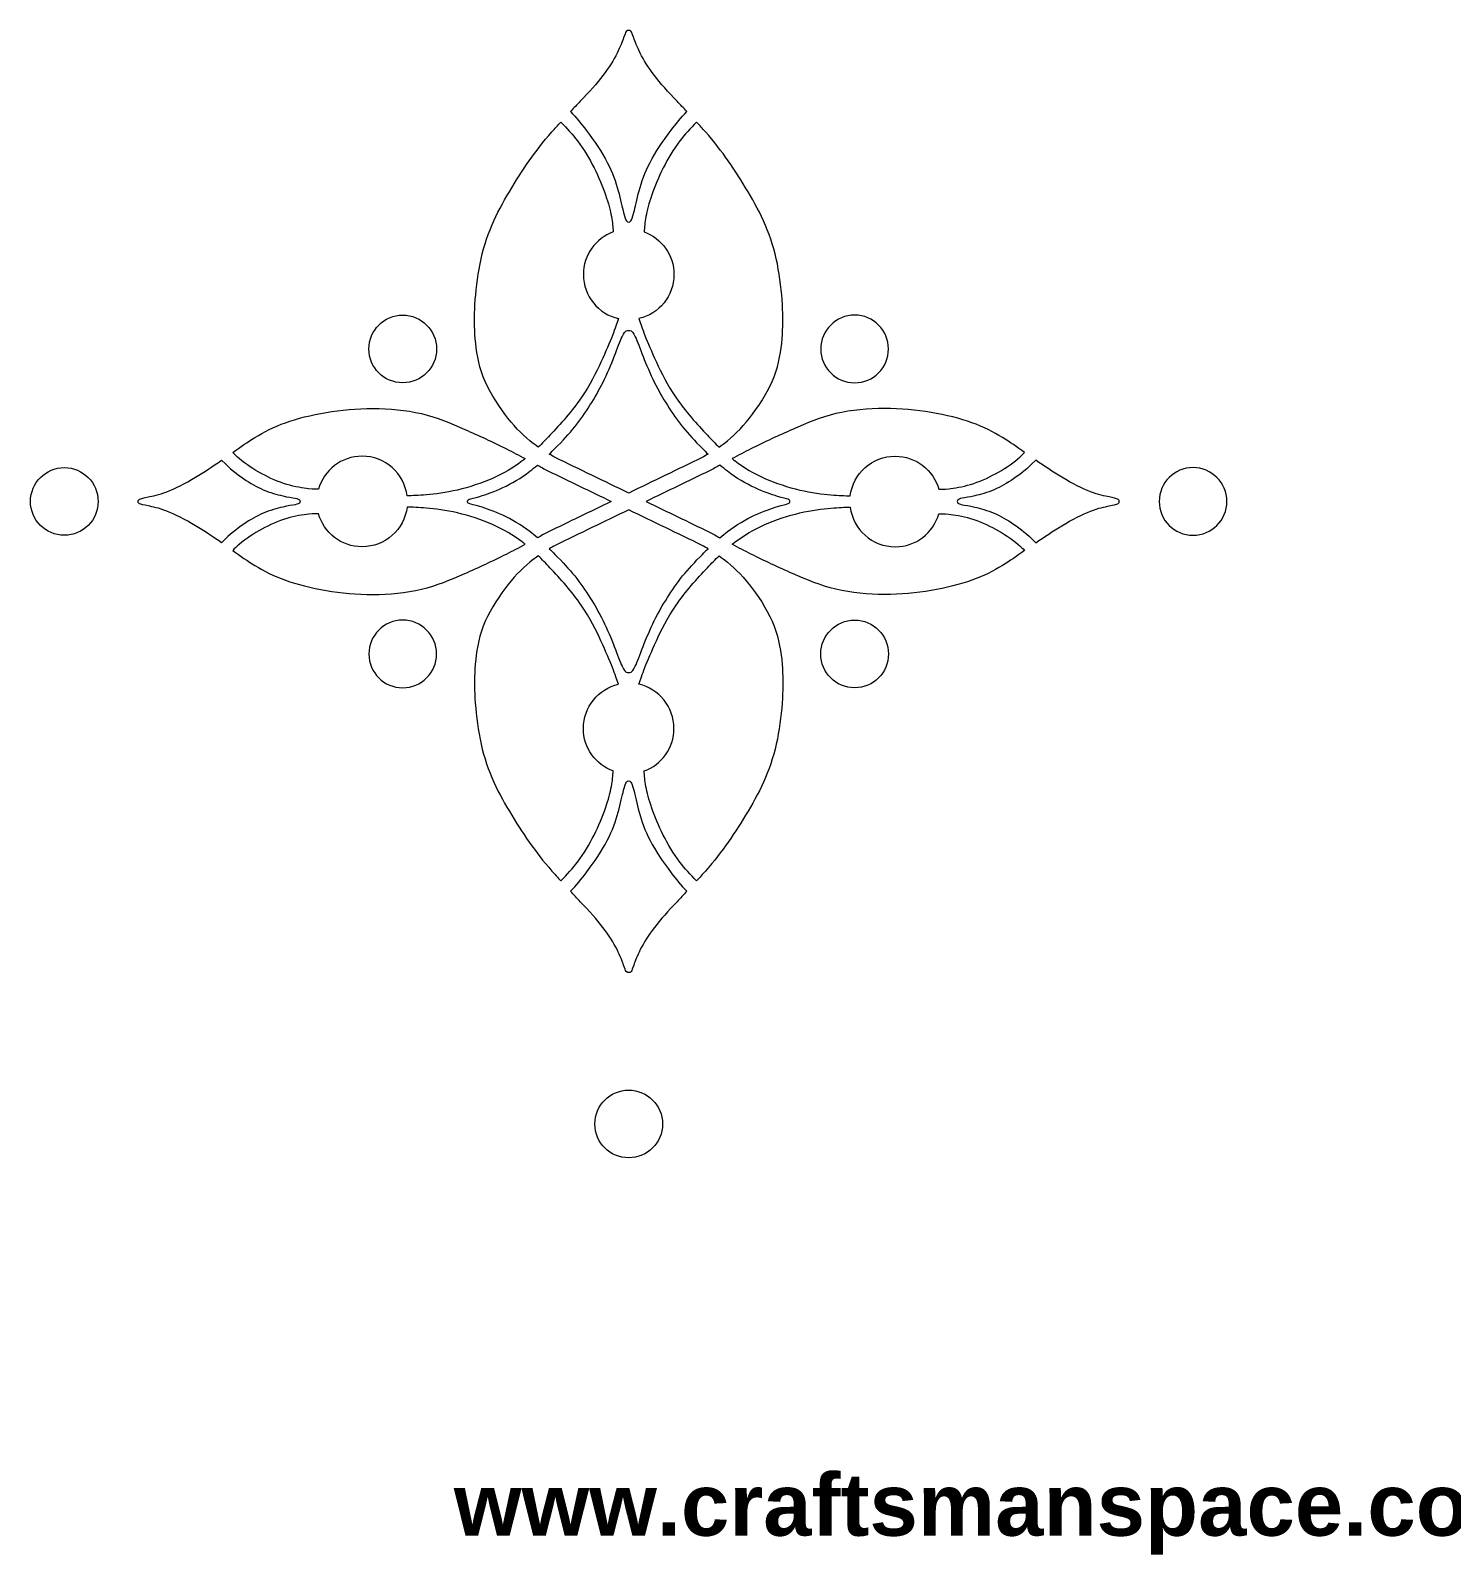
# Model space of a CAD drawing. Header units: millimetres. Extents: x -100 to 96, y -22 to 167.
# Drawn here: x -92.7 to -1.4, y -21.7 to 76.2 of the extents above; entities that cross this region are included whole.
import ezdxf

# ---------------------------------------------------------------- set-up
doc = ezdxf.new("R2010")
doc.units = ezdxf.units.MM
doc.header["$MEASUREMENT"] = 0
doc.layers.add('Layer 1', color=7, linetype='Continuous')

msp = doc.modelspace()

# ---------------------------------------------------------------- linework, layer by layer
at = {"layer": 'Layer 1', "lineweight": 20}
for points, knots in [([(-54.2702, 63.9286), (-54.223, 63.9314), (-54.1758, 63.9342), (-54.1244, 64.0024), (-54.1244, 64.0024), (-54.073, 64.0707), (-54.0172, 64.2046), (-53.9378, 64.5321), (-53.9378, 64.5321), (-53.8584, 64.8596), (-53.7551, 65.3809), (-53.6005, 65.9411), (-53.6005, 65.9411), (-53.4459, 66.5014), (-53.2394, 67.1009), (-52.8981, 67.7573), (-52.8981, 67.7573), (-52.5566, 68.4138), (-52.0798, 69.1274), (-51.5433, 69.8313), (-51.5433, 69.8313), (-51.2338, 70.2372), (-50.9044, 70.6398), (-50.5302, 71.0238), (-50.5302, 71.0238), (-50.7451, 71.2526), (-50.9571, 71.4768), (-51.1577, 71.69), (-51.1577, 71.69), (-51.7375, 72.306), (-52.2226, 72.8301), (-52.6156, 73.3416), (-52.6156, 73.3416), (-53.0086, 73.853), (-53.3097, 74.3522), (-53.5244, 74.7716), (-53.5244, 74.7716), (-53.7389, 75.1911), (-53.8673, 75.5312), (-53.948, 75.7626), (-53.948, 75.7626), (-54.0288, 75.9939), (-54.0625, 76.1166), (-54.1082, 76.1779), (-54.1082, 76.1779), (-54.1539, 76.2392), (-54.2121, 76.2392), (-54.2703, 76.2392), (-54.2703, 76.2392), (-54.3286, 76.2392), (-54.3868, 76.2392), (-54.4324, 76.1779), (-54.4324, 76.1779), (-54.4782, 76.1166), (-54.5118, 75.9939), (-54.5926, 75.7626), (-54.5926, 75.7626), (-54.6734, 75.5312), (-54.8017, 75.1911), (-55.0162, 74.7716), (-55.0162, 74.7716), (-55.2309, 74.3522), (-55.5321, 73.853), (-55.925, 73.3416), (-55.925, 73.3416), (-56.318, 72.8301), (-56.8031, 72.306), (-57.383, 71.69), (-57.383, 71.69), (-57.5836, 71.4768), (-57.7955, 71.2526), (-58.0104, 71.0238), (-58.0104, 71.0238), (-57.6362, 70.6398), (-57.3068, 70.2372), (-56.9974, 69.8313), (-56.9974, 69.8313), (-56.4608, 69.1274), (-55.9841, 68.4138), (-55.6426, 67.7573), (-55.6426, 67.7573), (-55.3012, 67.1009), (-55.0948, 66.5014), (-54.9401, 65.9411), (-54.9401, 65.9411), (-54.7855, 65.3809), (-54.6822, 64.8596), (-54.6028, 64.5321), (-54.6028, 64.5321), (-54.5234, 64.2046), (-54.4676, 64.0707), (-54.4162, 64.0024), (-54.4162, 64.0024), (-54.3649, 63.9342), (-54.3176, 63.9314), (-54.2703, 63.9286)], [0, 0, 0, 0, 0.04, 0.04, 0.04, 0.04, 0.08, 0.08, 0.08, 0.08, 0.12, 0.12, 0.12, 0.12, 0.16, 0.16, 0.16, 0.16, 0.2, 0.2, 0.2, 0.2, 0.24, 0.24, 0.24, 0.24, 0.28, 0.28, 0.28, 0.28, 0.32, 0.32, 0.32, 0.32, 0.36, 0.36, 0.36, 0.36, 0.4, 0.4, 0.4, 0.4, 0.44, 0.44, 0.44, 0.44, 0.48, 0.48, 0.48, 0.48, 0.52, 0.52, 0.52, 0.52, 0.56, 0.56, 0.56, 0.56, 0.6, 0.6, 0.6, 0.6, 0.64, 0.64, 0.64, 0.64, 0.68, 0.68, 0.68, 0.68, 0.72, 0.72, 0.72, 0.72, 0.76, 0.76, 0.76, 0.76, 0.8, 0.8, 0.8, 0.8, 0.84, 0.84, 0.84, 0.84, 0.88, 0.88, 0.88, 0.88, 0.92, 0.92, 0.92, 0.92, 1, 1, 1, 1]), ([(-54.9327, 57.7193), (-56.221, 58.019), (-57.1809, 59.1743), (-57.1809, 60.554), (-57.1809, 60.554), (-57.1809, 61.8131), (-56.3816, 62.8853), (-55.2627, 63.2909), (-55.2627, 63.2909), (-55.2857, 63.5926), (-55.3087, 63.8945), (-55.3787, 64.2795), (-55.3787, 64.2795), (-55.4488, 64.6644), (-55.5659, 65.1328), (-55.7527, 65.6708), (-55.7527, 65.6708), (-55.9394, 66.2087), (-56.1959, 66.8166), (-56.4942, 67.4103), (-56.4942, 67.4103), (-56.7924, 68.004), (-57.1325, 68.5839), (-57.559, 69.147), (-57.559, 69.147), (-57.8709, 69.5587), (-58.2291, 69.9616), (-58.6366, 70.35), (-58.6366, 70.35), (-58.8321, 70.1368), (-59.0232, 69.9248), (-59.2032, 69.7191), (-59.2032, 69.7191), (-59.7691, 69.0724), (-60.2263, 68.487), (-60.6666, 67.8599), (-60.6666, 67.8599), (-61.1071, 67.2327), (-61.5309, 66.5635), (-61.9379, 65.8765), (-61.9379, 65.8765), (-62.3448, 65.1893), (-62.7351, 64.484), (-63.0598, 63.7161), (-63.0598, 63.7161), (-63.3846, 62.9482), (-63.6439, 62.1173), (-63.8221, 61.2392), (-63.8221, 61.2392), (-64.0006, 60.3612), (-64.0982, 59.4356), (-64.1457, 58.637), (-64.1457, 58.637), (-64.1931, 57.8384), (-64.1904, 57.1665), (-64.1279, 56.4153), (-64.1279, 56.4153), (-64.0652, 55.6641), (-63.9425, 54.8332), (-63.6164, 53.9887), (-63.6164, 53.9887), (-63.2903, 53.144), (-62.7605, 52.2854), (-62.2281, 51.5775), (-62.2281, 51.5775), (-61.6957, 50.8694), (-61.1605, 50.3118), (-60.621, 49.8727), (-60.621, 49.8727), (-60.4401, 49.7254), (-60.2586, 49.5914), (-60.0768, 49.4663), (-60.0768, 49.4663), (-59.8411, 49.6938), (-59.5962, 49.9439), (-59.3321, 50.2238), (-59.3321, 50.2238), (-58.6729, 50.922), (-57.8922, 51.8059), (-57.3153, 52.6365), (-57.3153, 52.6365), (-56.7383, 53.4671), (-56.3646, 54.245), (-56.0525, 54.9265), (-56.0525, 54.9265), (-55.7403, 55.6081), (-55.4893, 56.1934), (-55.313, 56.6427), (-55.313, 56.6427), (-55.1366, 57.0922), (-55.0346, 57.4059), (-54.9327, 57.7193)], [0, 0, 0, 0, 0.0416667, 0.0416667, 0.0416667, 0.0416667, 0.0833333, 0.0833333, 0.0833333, 0.0833333, 0.125, 0.125, 0.125, 0.125, 0.1666667, 0.1666667, 0.1666667, 0.1666667, 0.2083333, 0.2083333, 0.2083333, 0.2083333, 0.25, 0.25, 0.25, 0.25, 0.2916667, 0.2916667, 0.2916667, 0.2916667, 0.3333333, 0.3333333, 0.3333333, 0.3333333, 0.375, 0.375, 0.375, 0.375, 0.4166667, 0.4166667, 0.4166667, 0.4166667, 0.4583333, 0.4583333, 0.4583333, 0.4583333, 0.5, 0.5, 0.5, 0.5, 0.5416667, 0.5416667, 0.5416667, 0.5416667, 0.5833333, 0.5833333, 0.5833333, 0.5833333, 0.625, 0.625, 0.625, 0.625, 0.6666667, 0.6666667, 0.6666667, 0.6666667, 0.7083333, 0.7083333, 0.7083333, 0.7083333, 0.75, 0.75, 0.75, 0.75, 0.7916667, 0.7916667, 0.7916667, 0.7916667, 0.8333333, 0.8333333, 0.8333333, 0.8333333, 0.875, 0.875, 0.875, 0.875, 0.9166667, 0.9166667, 0.9166667, 0.9166667, 1, 1, 1, 1]), ([(-53.608, 57.7193), (-52.3196, 58.019), (-51.3597, 59.1743), (-51.3597, 60.554), (-51.3597, 60.554), (-51.3597, 61.8131), (-52.159, 62.8853), (-53.278, 63.2909), (-53.278, 63.2909), (-53.255, 63.5926), (-53.232, 63.8945), (-53.1619, 64.2795), (-53.1619, 64.2795), (-53.0919, 64.6644), (-52.9747, 65.1328), (-52.788, 65.6708), (-52.788, 65.6708), (-52.6012, 66.2087), (-52.3447, 66.8166), (-52.0464, 67.4103), (-52.0464, 67.4103), (-51.7482, 68.004), (-51.4081, 68.5839), (-50.9816, 69.147), (-50.9816, 69.147), (-50.6697, 69.5587), (-50.3116, 69.9616), (-49.904, 70.35), (-49.904, 70.35), (-49.7085, 70.1368), (-49.5174, 69.9248), (-49.3374, 69.7191), (-49.3374, 69.7191), (-48.7716, 69.0724), (-48.3143, 68.487), (-47.874, 67.8599), (-47.874, 67.8599), (-47.4335, 67.2327), (-47.0097, 66.5635), (-46.6028, 65.8765), (-46.6028, 65.8765), (-46.1958, 65.1893), (-45.8055, 64.484), (-45.4808, 63.7161), (-45.4808, 63.7161), (-45.156, 62.9482), (-44.8967, 62.1173), (-44.7185, 61.2392), (-44.7185, 61.2392), (-44.5401, 60.3612), (-44.4424, 59.4356), (-44.395, 58.637), (-44.395, 58.637), (-44.3476, 57.8384), (-44.3502, 57.1665), (-44.4128, 56.4153), (-44.4128, 56.4153), (-44.4755, 55.6641), (-44.5981, 54.8332), (-44.9242, 53.9887), (-44.9242, 53.9887), (-45.2504, 53.144), (-45.7801, 52.2854), (-46.3125, 51.5775), (-46.3125, 51.5775), (-46.8449, 50.8694), (-47.3801, 50.3118), (-47.9196, 49.8727), (-47.9196, 49.8727), (-48.1006, 49.7254), (-48.2821, 49.5914), (-48.4638, 49.4663), (-48.4638, 49.4663), (-48.6995, 49.6938), (-48.9444, 49.9439), (-49.2086, 50.2238), (-49.2086, 50.2238), (-49.8678, 50.922), (-50.6484, 51.8059), (-51.2253, 52.6365), (-51.2253, 52.6365), (-51.8023, 53.4671), (-52.176, 54.245), (-52.4882, 54.9265), (-52.4882, 54.9265), (-52.8003, 55.6081), (-53.0513, 56.1934), (-53.2277, 56.6427), (-53.2277, 56.6427), (-53.404, 57.0922), (-53.5061, 57.4059), (-53.608, 57.7193)], [0, 0, 0, 0, 0.0416667, 0.0416667, 0.0416667, 0.0416667, 0.0833333, 0.0833333, 0.0833333, 0.0833333, 0.125, 0.125, 0.125, 0.125, 0.1666667, 0.1666667, 0.1666667, 0.1666667, 0.2083333, 0.2083333, 0.2083333, 0.2083333, 0.25, 0.25, 0.25, 0.25, 0.2916667, 0.2916667, 0.2916667, 0.2916667, 0.3333333, 0.3333333, 0.3333333, 0.3333333, 0.375, 0.375, 0.375, 0.375, 0.4166667, 0.4166667, 0.4166667, 0.4166667, 0.4583333, 0.4583333, 0.4583333, 0.4583333, 0.5, 0.5, 0.5, 0.5, 0.5416667, 0.5416667, 0.5416667, 0.5416667, 0.5833333, 0.5833333, 0.5833333, 0.5833333, 0.625, 0.625, 0.625, 0.625, 0.6666667, 0.6666667, 0.6666667, 0.6666667, 0.7083333, 0.7083333, 0.7083333, 0.7083333, 0.75, 0.75, 0.75, 0.75, 0.7916667, 0.7916667, 0.7916667, 0.7916667, 0.8333333, 0.8333333, 0.8333333, 0.8333333, 0.875, 0.875, 0.875, 0.875, 0.9166667, 0.9166667, 0.9166667, 0.9166667, 1, 1, 1, 1]), ([(-68.7878, 57.945), (-69.9886, 57.945), (-70.9621, 56.9714), (-70.9621, 55.7707), (-70.9621, 55.7707), (-70.9621, 54.5698), (-69.9886, 53.5964), (-68.7878, 53.5964), (-68.7878, 53.5964), (-67.587, 53.5964), (-66.6135, 54.5698), (-66.6135, 55.7707), (-66.6135, 55.7707), (-66.6135, 56.9714), (-67.587, 57.945), (-68.7878, 57.945)], [0, 0, 0, 0, 0.2, 0.2, 0.2, 0.2, 0.4, 0.4, 0.4, 0.4, 0.6, 0.6, 0.6, 0.6, 1, 1, 1, 1]), ([(-39.7528, 57.945), (-38.552, 57.945), (-37.5785, 56.9714), (-37.5785, 55.7707), (-37.5785, 55.7707), (-37.5785, 54.5698), (-38.552, 53.5964), (-39.7528, 53.5964), (-39.7528, 53.5964), (-40.9536, 53.5964), (-41.9271, 54.5698), (-41.9271, 55.7707), (-41.9271, 55.7707), (-41.9271, 56.9714), (-40.9536, 57.945), (-39.7528, 57.945)], [0, 0, 0, 0, 0.2, 0.2, 0.2, 0.2, 0.4, 0.4, 0.4, 0.4, 0.6, 0.6, 0.6, 0.6, 1, 1, 1, 1]), ([(-54.2702, 56.9545), (-54.2262, 56.9628), (-54.1822, 56.9712), (-54.1185, 56.9364), (-54.1185, 56.9364), (-54.0548, 56.9015), (-53.9711, 56.8234), (-53.8457, 56.5531), (-53.8457, 56.5531), (-53.7202, 56.2827), (-53.553, 55.8199), (-53.3454, 55.2917), (-53.3454, 55.2917), (-53.1377, 54.7635), (-52.8895, 54.1696), (-52.6247, 53.6344), (-52.6247, 53.6344), (-52.3599, 53.0992), (-52.0783, 52.6225), (-51.7828, 52.1514), (-51.7828, 52.1514), (-51.4874, 51.6803), (-51.1778, 51.2147), (-50.8099, 50.7591), (-50.8099, 50.7591), (-50.442, 50.3033), (-50.0154, 49.8571), (-49.5277, 49.368), (-49.5277, 49.368), (-49.4121, 49.2521), (-49.2932, 49.1339), (-49.1714, 49.015), (-49.1714, 49.015), (-49.2964, 48.9398), (-49.4217, 48.8659), (-49.5469, 48.792), (-49.5469, 48.792), (-51.1213, 48.0311), (-52.6959, 47.2703), (-54.2703, 46.5094), (-54.2703, 46.5094), (-55.8447, 47.2703), (-57.4193, 48.0311), (-58.9938, 48.792), (-58.9938, 48.792), (-59.119, 48.8659), (-59.2442, 48.9398), (-59.3693, 49.015), (-59.3693, 49.015), (-59.2475, 49.1339), (-59.1285, 49.2521), (-59.013, 49.368), (-59.013, 49.368), (-58.5252, 49.8571), (-58.0987, 50.3033), (-57.7307, 50.7591), (-57.7307, 50.7591), (-57.3628, 51.2147), (-57.0532, 51.6803), (-56.7578, 52.1514), (-56.7578, 52.1514), (-56.4623, 52.6225), (-56.1807, 53.0992), (-55.9159, 53.6344), (-55.9159, 53.6344), (-55.6512, 54.1696), (-55.403, 54.7635), (-55.1952, 55.2917), (-55.1952, 55.2917), (-54.9877, 55.8199), (-54.8204, 56.2827), (-54.695, 56.5531), (-54.695, 56.5531), (-54.5696, 56.8234), (-54.4859, 56.9015), (-54.4222, 56.9364), (-54.4222, 56.9364), (-54.3584, 56.9712), (-54.3144, 56.9628), (-54.2703, 56.9545)], [0, 0, 0, 0, 0.047619, 0.047619, 0.047619, 0.047619, 0.0952381, 0.0952381, 0.0952381, 0.0952381, 0.1428571, 0.1428571, 0.1428571, 0.1428571, 0.1904762, 0.1904762, 0.1904762, 0.1904762, 0.2380952, 0.2380952, 0.2380952, 0.2380952, 0.2857143, 0.2857143, 0.2857143, 0.2857143, 0.3333333, 0.3333333, 0.3333333, 0.3333333, 0.3809524, 0.3809524, 0.3809524, 0.3809524, 0.4285714, 0.4285714, 0.4285714, 0.4285714, 0.4761905, 0.4761905, 0.4761905, 0.4761905, 0.5238095, 0.5238095, 0.5238095, 0.5238095, 0.5714286, 0.5714286, 0.5714286, 0.5714286, 0.6190476, 0.6190476, 0.6190476, 0.6190476, 0.6666667, 0.6666667, 0.6666667, 0.6666667, 0.7142857, 0.7142857, 0.7142857, 0.7142857, 0.7619048, 0.7619048, 0.7619048, 0.7619048, 0.8095238, 0.8095238, 0.8095238, 0.8095238, 0.8571429, 0.8571429, 0.8571429, 0.8571429, 0.9047619, 0.9047619, 0.9047619, 0.9047619, 1, 1, 1, 1]), ([(-60.9157, 48.724), (-61.3139, 48.9356), (-61.7132, 49.1439), (-62.1145, 49.3455), (-62.1145, 49.3455), (-63.0052, 49.7929), (-63.906, 50.2086), (-64.8036, 50.6046), (-64.8036, 50.6046), (-65.7012, 51.0004), (-66.5962, 51.3769), (-67.5857, 51.6138), (-67.5857, 51.6138), (-68.5753, 51.8506), (-69.6597, 51.9484), (-70.7022, 51.9484), (-70.7022, 51.9484), (-71.7447, 51.9484), (-72.7456, 51.8506), (-73.7018, 51.6889), (-73.7018, 51.6889), (-74.6578, 51.5274), (-75.5694, 51.3016), (-76.329, 51.0311), (-76.329, 51.0311), (-77.0885, 50.7608), (-77.6964, 50.4457), (-78.2818, 50.0847), (-78.2818, 50.0847), (-78.7557, 49.7925), (-79.2151, 49.47), (-79.7116, 49.1211), (-79.7116, 49.1211), (-79.5756, 48.9873), (-79.4335, 48.8553), (-79.2885, 48.7311), (-79.2885, 48.7311), (-78.8397, 48.3464), (-78.3629, 48.0341), (-77.8473, 47.754), (-77.8473, 47.754), (-77.3317, 47.4739), (-76.7767, 47.2257), (-76.2374, 47.0641), (-76.2374, 47.0641), (-75.6981, 46.9024), (-75.1739, 46.8271), (-74.8368, 46.7905), (-74.8368, 46.7905), (-74.4998, 46.7539), (-74.3495, 46.7561), (-74.1994, 46.7582), (-74.1994, 46.7582), (-73.8557, 47.9825), (-72.7312, 48.8801), (-71.3971, 48.8801), (-71.3971, 48.8801), (-69.913, 48.8801), (-68.6883, 47.7694), (-68.5092, 46.3339), (-68.5092, 46.3339), (-68.15, 46.3421), (-67.7907, 46.3505), (-67.2572, 46.3978), (-67.2572, 46.3978), (-66.7235, 46.4451), (-66.0153, 46.5317), (-65.2654, 46.7058), (-65.2654, 46.7058), (-64.5156, 46.8801), (-63.7239, 47.1422), (-63.0173, 47.4558), (-63.0173, 47.4558), (-62.3106, 47.7693), (-61.6889, 48.1346), (-61.1092, 48.5735), (-61.1092, 48.5735), (-61.0442, 48.6227), (-60.9798, 48.6729), (-60.9157, 48.724)], [0, 0, 0, 0, 0.047619, 0.047619, 0.047619, 0.047619, 0.0952381, 0.0952381, 0.0952381, 0.0952381, 0.1428571, 0.1428571, 0.1428571, 0.1428571, 0.1904762, 0.1904762, 0.1904762, 0.1904762, 0.2380952, 0.2380952, 0.2380952, 0.2380952, 0.2857143, 0.2857143, 0.2857143, 0.2857143, 0.3333333, 0.3333333, 0.3333333, 0.3333333, 0.3809524, 0.3809524, 0.3809524, 0.3809524, 0.4285714, 0.4285714, 0.4285714, 0.4285714, 0.4761905, 0.4761905, 0.4761905, 0.4761905, 0.5238095, 0.5238095, 0.5238095, 0.5238095, 0.5714286, 0.5714286, 0.5714286, 0.5714286, 0.6190476, 0.6190476, 0.6190476, 0.6190476, 0.6666667, 0.6666667, 0.6666667, 0.6666667, 0.7142857, 0.7142857, 0.7142857, 0.7142857, 0.7619048, 0.7619048, 0.7619048, 0.7619048, 0.8095238, 0.8095238, 0.8095238, 0.8095238, 0.8571429, 0.8571429, 0.8571429, 0.8571429, 0.9047619, 0.9047619, 0.9047619, 0.9047619, 1, 1, 1, 1]), ([(-47.625, 48.724), (-47.2267, 48.9356), (-46.8274, 49.1439), (-46.4262, 49.3455), (-46.4262, 49.3455), (-45.5354, 49.7929), (-44.6347, 50.2086), (-43.737, 50.6046), (-43.737, 50.6046), (-42.8394, 51.0004), (-41.9444, 51.3769), (-40.9549, 51.6138), (-40.9549, 51.6138), (-39.9653, 51.8506), (-38.881, 51.9484), (-37.8384, 51.9484), (-37.8384, 51.9484), (-36.7959, 51.9484), (-35.795, 51.8506), (-34.8388, 51.6889), (-34.8388, 51.6889), (-33.8828, 51.5274), (-32.9712, 51.3016), (-32.2117, 51.0311), (-32.2117, 51.0311), (-31.4521, 50.7608), (-30.8442, 50.4457), (-30.2589, 50.0847), (-30.2589, 50.0847), (-29.785, 49.7925), (-29.3256, 49.47), (-28.829, 49.1211), (-28.829, 49.1211), (-28.965, 48.9873), (-29.1072, 48.8553), (-29.2521, 48.7311), (-29.2521, 48.7311), (-29.7009, 48.3464), (-30.1777, 48.0341), (-30.6933, 47.754), (-30.6933, 47.754), (-31.209, 47.4739), (-31.7639, 47.2257), (-32.3032, 47.0641), (-32.3032, 47.0641), (-32.8425, 46.9024), (-33.3667, 46.8271), (-33.7038, 46.7905), (-33.7038, 46.7905), (-34.0408, 46.7539), (-34.1911, 46.7561), (-34.3412, 46.7582), (-34.3412, 46.7582), (-34.6849, 47.9825), (-35.8094, 48.8801), (-37.1436, 48.8801), (-37.1436, 48.8801), (-38.6277, 48.8801), (-39.8523, 47.7694), (-40.0314, 46.3339), (-40.0314, 46.3339), (-40.3906, 46.3421), (-40.7499, 46.3505), (-41.2835, 46.3978), (-41.2835, 46.3978), (-41.8171, 46.4451), (-42.5253, 46.5317), (-43.2752, 46.7058), (-43.2752, 46.7058), (-44.025, 46.8801), (-44.8167, 47.1422), (-45.5233, 47.4558), (-45.5233, 47.4558), (-46.23, 47.7693), (-46.8517, 48.1346), (-47.4315, 48.5735), (-47.4315, 48.5735), (-47.4964, 48.6227), (-47.5609, 48.6729), (-47.625, 48.724)], [0, 0, 0, 0, 0.047619, 0.047619, 0.047619, 0.047619, 0.0952381, 0.0952381, 0.0952381, 0.0952381, 0.1428571, 0.1428571, 0.1428571, 0.1428571, 0.1904762, 0.1904762, 0.1904762, 0.1904762, 0.2380952, 0.2380952, 0.2380952, 0.2380952, 0.2857143, 0.2857143, 0.2857143, 0.2857143, 0.3333333, 0.3333333, 0.3333333, 0.3333333, 0.3809524, 0.3809524, 0.3809524, 0.3809524, 0.4285714, 0.4285714, 0.4285714, 0.4285714, 0.4761905, 0.4761905, 0.4761905, 0.4761905, 0.5238095, 0.5238095, 0.5238095, 0.5238095, 0.5714286, 0.5714286, 0.5714286, 0.5714286, 0.6190476, 0.6190476, 0.6190476, 0.6190476, 0.6666667, 0.6666667, 0.6666667, 0.6666667, 0.7142857, 0.7142857, 0.7142857, 0.7142857, 0.7619048, 0.7619048, 0.7619048, 0.7619048, 0.8095238, 0.8095238, 0.8095238, 0.8095238, 0.8571429, 0.8571429, 0.8571429, 0.8571429, 0.9047619, 0.9047619, 0.9047619, 0.9047619, 1, 1, 1, 1]), ([(-88.3565, 45.9698), (-88.3565, 47.1706), (-89.33, 48.144), (-90.5308, 48.144), (-90.5308, 48.144), (-91.7316, 48.144), (-92.7051, 47.1706), (-92.7051, 45.9698), (-92.7051, 45.9698), (-92.7051, 44.7689), (-91.7316, 43.7955), (-90.5308, 43.7955), (-90.5308, 43.7955), (-89.33, 43.7955), (-88.3565, 44.7689), (-88.3565, 45.9698)], [0, 0, 0, 0, 0.2, 0.2, 0.2, 0.2, 0.4, 0.4, 0.4, 0.4, 0.6, 0.6, 0.6, 0.6, 1, 1, 1, 1]), ([(-75.3854, 45.9698), (-75.3868, 46.0059), (-75.3882, 46.0423), (-75.4258, 46.0763), (-75.4258, 46.0763), (-75.4635, 46.1105), (-75.5374, 46.1427), (-75.7067, 46.1775), (-75.7067, 46.1775), (-75.876, 46.2123), (-76.141, 46.2501), (-76.5019, 46.3322), (-76.5019, 46.3322), (-76.8629, 46.4144), (-77.32, 46.5413), (-77.7486, 46.7231), (-77.7486, 46.7231), (-78.1772, 46.905), (-78.5773, 47.142), (-79.0052, 47.4319), (-79.0052, 47.4319), (-79.4331, 47.7218), (-79.8889, 48.0648), (-80.3913, 48.5902), (-80.3913, 48.5902), (-80.4021, 48.6015), (-80.4129, 48.6128), (-80.4237, 48.6242), (-80.4237, 48.6242), (-80.9653, 48.2509), (-81.5443, 47.8653), (-82.1008, 47.5312), (-82.1008, 47.5312), (-82.7808, 47.123), (-83.4276, 46.7912), (-83.9461, 46.5891), (-83.9461, 46.5891), (-84.4644, 46.3871), (-84.8548, 46.3145), (-85.1406, 46.2574), (-85.1406, 46.2574), (-85.4261, 46.2004), (-85.6075, 46.1584), (-85.6981, 46.113), (-85.6981, 46.113), (-85.7886, 46.0677), (-85.7886, 46.0187), (-85.7886, 45.9698), (-85.7886, 45.9698), (-85.7886, 45.9208), (-85.7886, 45.8718), (-85.6981, 45.8265), (-85.6981, 45.8265), (-85.6075, 45.7811), (-85.4261, 45.7391), (-85.1406, 45.6821), (-85.1406, 45.6821), (-84.8548, 45.625), (-84.4644, 45.5524), (-83.9461, 45.3504), (-83.9461, 45.3504), (-83.4276, 45.1484), (-82.7808, 44.8165), (-82.1008, 44.4083), (-82.1008, 44.4083), (-81.5443, 44.0742), (-80.9653, 43.6886), (-80.4237, 43.3153), (-80.4237, 43.3153), (-80.4129, 43.3267), (-80.4021, 43.338), (-80.3913, 43.3493), (-80.3913, 43.3493), (-79.8889, 43.8747), (-79.4331, 44.2177), (-79.0052, 44.5076), (-79.0052, 44.5076), (-78.5773, 44.7975), (-78.1772, 45.0345), (-77.7486, 45.2164), (-77.7486, 45.2164), (-77.32, 45.3982), (-76.8629, 45.5251), (-76.5019, 45.6073), (-76.5019, 45.6073), (-76.141, 45.6894), (-75.876, 45.7273), (-75.7067, 45.7621), (-75.7067, 45.7621), (-75.5374, 45.7968), (-75.4635, 45.829), (-75.4258, 45.8632), (-75.4258, 45.8632), (-75.3882, 45.8972), (-75.3868, 45.9336), (-75.3854, 45.9698)], [0, 0, 0, 0, 0.04, 0.04, 0.04, 0.04, 0.08, 0.08, 0.08, 0.08, 0.12, 0.12, 0.12, 0.12, 0.16, 0.16, 0.16, 0.16, 0.2, 0.2, 0.2, 0.2, 0.24, 0.24, 0.24, 0.24, 0.28, 0.28, 0.28, 0.28, 0.32, 0.32, 0.32, 0.32, 0.36, 0.36, 0.36, 0.36, 0.4, 0.4, 0.4, 0.4, 0.44, 0.44, 0.44, 0.44, 0.48, 0.48, 0.48, 0.48, 0.52, 0.52, 0.52, 0.52, 0.56, 0.56, 0.56, 0.56, 0.6, 0.6, 0.6, 0.6, 0.64, 0.64, 0.64, 0.64, 0.68, 0.68, 0.68, 0.68, 0.72, 0.72, 0.72, 0.72, 0.76, 0.76, 0.76, 0.76, 0.8, 0.8, 0.8, 0.8, 0.84, 0.84, 0.84, 0.84, 0.88, 0.88, 0.88, 0.88, 0.92, 0.92, 0.92, 0.92, 1, 1, 1, 1]), ([(-55.3871, 45.9698), (-56.7454, 46.6261), (-58.1037, 47.2826), (-59.4621, 47.939), (-59.4621, 47.939), (-59.6866, 48.0612), (-59.9112, 48.1834), (-60.1358, 48.3051), (-60.1358, 48.3051), (-60.2952, 48.1669), (-60.4575, 48.0332), (-60.6214, 47.9072), (-60.6214, 47.9072), (-61.1928, 47.4682), (-61.7868, 47.1225), (-62.3512, 46.8578), (-62.3512, 46.8578), (-62.9156, 46.5929), (-63.4509, 46.4088), (-63.8244, 46.2988), (-63.8244, 46.2988), (-64.1979, 46.1887), (-64.4099, 46.1523), (-64.5166, 46.1098), (-64.5166, 46.1098), (-64.6235, 46.0674), (-64.6252, 46.0185), (-64.627, 45.9698), (-64.627, 45.9698), (-64.6252, 45.9209), (-64.6235, 45.8722), (-64.5166, 45.8297), (-64.5166, 45.8297), (-64.4099, 45.7872), (-64.1979, 45.7508), (-63.8244, 45.6407), (-63.8244, 45.6407), (-63.4509, 45.5307), (-62.9156, 45.3466), (-62.3512, 45.0817), (-62.3512, 45.0817), (-61.7868, 44.817), (-61.1928, 44.4713), (-60.6214, 44.0323), (-60.6214, 44.0323), (-60.4575, 43.9063), (-60.2952, 43.7726), (-60.1358, 43.6344), (-60.1358, 43.6344), (-59.9112, 43.7561), (-59.6866, 43.8783), (-59.4621, 44.0005), (-59.4621, 44.0005), (-58.1037, 44.6569), (-56.7454, 45.3134), (-55.3871, 45.9698)], [0, 0, 0, 0, 0.0666667, 0.0666667, 0.0666667, 0.0666667, 0.1333333, 0.1333333, 0.1333333, 0.1333333, 0.2, 0.2, 0.2, 0.2, 0.2666667, 0.2666667, 0.2666667, 0.2666667, 0.3333333, 0.3333333, 0.3333333, 0.3333333, 0.4, 0.4, 0.4, 0.4, 0.4666667, 0.4666667, 0.4666667, 0.4666667, 0.5333333, 0.5333333, 0.5333333, 0.5333333, 0.6, 0.6, 0.6, 0.6, 0.6666667, 0.6666667, 0.6666667, 0.6666667, 0.7333333, 0.7333333, 0.7333333, 0.7333333, 0.8, 0.8, 0.8, 0.8, 0.8666667, 0.8666667, 0.8666667, 0.8666667, 1, 1, 1, 1]), ([(-53.1536, 45.9698), (-51.7953, 46.6261), (-50.4369, 47.2826), (-49.0786, 47.939), (-49.0786, 47.939), (-48.854, 48.0612), (-48.6294, 48.1834), (-48.4048, 48.3051), (-48.4048, 48.3051), (-48.2454, 48.1669), (-48.0832, 48.0332), (-47.9192, 47.9072), (-47.9192, 47.9072), (-47.3478, 47.4682), (-46.7539, 47.1225), (-46.1894, 46.8578), (-46.1894, 46.8578), (-45.625, 46.5929), (-45.0897, 46.4088), (-44.7162, 46.2988), (-44.7162, 46.2988), (-44.3427, 46.1887), (-44.1307, 46.1523), (-44.024, 46.1098), (-44.024, 46.1098), (-43.9172, 46.0674), (-43.9154, 46.0185), (-43.9137, 45.9698), (-43.9137, 45.9698), (-43.9154, 45.9209), (-43.9172, 45.8722), (-44.024, 45.8297), (-44.024, 45.8297), (-44.1307, 45.7872), (-44.3427, 45.7508), (-44.7162, 45.6407), (-44.7162, 45.6407), (-45.0897, 45.5307), (-45.625, 45.3466), (-46.1894, 45.0817), (-46.1894, 45.0817), (-46.7539, 44.817), (-47.3478, 44.4713), (-47.9192, 44.0323), (-47.9192, 44.0323), (-48.0832, 43.9063), (-48.2454, 43.7726), (-48.4048, 43.6344), (-48.4048, 43.6344), (-48.6294, 43.7561), (-48.854, 43.8783), (-49.0786, 44.0005), (-49.0786, 44.0005), (-50.4369, 44.6569), (-51.7953, 45.3134), (-53.1536, 45.9698)], [0, 0, 0, 0, 0.0666667, 0.0666667, 0.0666667, 0.0666667, 0.1333333, 0.1333333, 0.1333333, 0.1333333, 0.2, 0.2, 0.2, 0.2, 0.2666667, 0.2666667, 0.2666667, 0.2666667, 0.3333333, 0.3333333, 0.3333333, 0.3333333, 0.4, 0.4, 0.4, 0.4, 0.4666667, 0.4666667, 0.4666667, 0.4666667, 0.5333333, 0.5333333, 0.5333333, 0.5333333, 0.6, 0.6, 0.6, 0.6, 0.6666667, 0.6666667, 0.6666667, 0.6666667, 0.7333333, 0.7333333, 0.7333333, 0.7333333, 0.8, 0.8, 0.8, 0.8, 0.8666667, 0.8666667, 0.8666667, 0.8666667, 1, 1, 1, 1]), ([(-33.1552, 45.9698), (-33.1538, 46.0059), (-33.1524, 46.0423), (-33.1148, 46.0763), (-33.1148, 46.0763), (-33.0772, 46.1105), (-33.0032, 46.1427), (-32.8339, 46.1775), (-32.8339, 46.1775), (-32.6647, 46.2123), (-32.3997, 46.2501), (-32.0387, 46.3322), (-32.0387, 46.3322), (-31.6778, 46.4144), (-31.2206, 46.5413), (-30.792, 46.7231), (-30.792, 46.7231), (-30.3635, 46.905), (-29.9633, 47.142), (-29.5354, 47.4319), (-29.5354, 47.4319), (-29.1075, 47.7218), (-28.6518, 48.0648), (-28.1493, 48.5902), (-28.1493, 48.5902), (-28.1386, 48.6015), (-28.1277, 48.6128), (-28.117, 48.6242), (-28.117, 48.6242), (-27.5753, 48.2509), (-26.9963, 47.8653), (-26.4399, 47.5312), (-26.4399, 47.5312), (-25.7599, 47.123), (-25.113, 46.7912), (-24.5946, 46.5891), (-24.5946, 46.5891), (-24.0762, 46.3871), (-23.6858, 46.3145), (-23.4001, 46.2574), (-23.4001, 46.2574), (-23.1145, 46.2004), (-22.9332, 46.1584), (-22.8425, 46.113), (-22.8425, 46.113), (-22.752, 46.0677), (-22.752, 46.0187), (-22.752, 45.9698), (-22.752, 45.9698), (-22.752, 45.9208), (-22.752, 45.8718), (-22.8425, 45.8265), (-22.8425, 45.8265), (-22.9332, 45.7811), (-23.1145, 45.7391), (-23.4001, 45.6821), (-23.4001, 45.6821), (-23.6858, 45.625), (-24.0762, 45.5524), (-24.5946, 45.3504), (-24.5946, 45.3504), (-25.113, 45.1484), (-25.7599, 44.8165), (-26.4399, 44.4083), (-26.4399, 44.4083), (-26.9963, 44.0742), (-27.5753, 43.6886), (-28.117, 43.3153), (-28.117, 43.3153), (-28.1277, 43.3267), (-28.1386, 43.338), (-28.1493, 43.3493), (-28.1493, 43.3493), (-28.6518, 43.8747), (-29.1075, 44.2177), (-29.5354, 44.5076), (-29.5354, 44.5076), (-29.9633, 44.7975), (-30.3635, 45.0345), (-30.792, 45.2164), (-30.792, 45.2164), (-31.2206, 45.3982), (-31.6778, 45.5251), (-32.0387, 45.6073), (-32.0387, 45.6073), (-32.3997, 45.6894), (-32.6647, 45.7273), (-32.8339, 45.7621), (-32.8339, 45.7621), (-33.0032, 45.7968), (-33.0772, 45.829), (-33.1148, 45.8632), (-33.1148, 45.8632), (-33.1524, 45.8972), (-33.1538, 45.9336), (-33.1552, 45.9698)], [0, 0, 0, 0, 0.04, 0.04, 0.04, 0.04, 0.08, 0.08, 0.08, 0.08, 0.12, 0.12, 0.12, 0.12, 0.16, 0.16, 0.16, 0.16, 0.2, 0.2, 0.2, 0.2, 0.24, 0.24, 0.24, 0.24, 0.28, 0.28, 0.28, 0.28, 0.32, 0.32, 0.32, 0.32, 0.36, 0.36, 0.36, 0.36, 0.4, 0.4, 0.4, 0.4, 0.44, 0.44, 0.44, 0.44, 0.48, 0.48, 0.48, 0.48, 0.52, 0.52, 0.52, 0.52, 0.56, 0.56, 0.56, 0.56, 0.6, 0.6, 0.6, 0.6, 0.64, 0.64, 0.64, 0.64, 0.68, 0.68, 0.68, 0.68, 0.72, 0.72, 0.72, 0.72, 0.76, 0.76, 0.76, 0.76, 0.8, 0.8, 0.8, 0.8, 0.84, 0.84, 0.84, 0.84, 0.88, 0.88, 0.88, 0.88, 0.92, 0.92, 0.92, 0.92, 1, 1, 1, 1]), ([(-20.1841, 45.9698), (-20.1841, 47.1706), (-19.2107, 48.144), (-18.0098, 48.144), (-18.0098, 48.144), (-16.809, 48.144), (-15.8356, 47.1706), (-15.8356, 45.9698), (-15.8356, 45.9698), (-15.8356, 44.7689), (-16.809, 43.7955), (-18.0098, 43.7955), (-18.0098, 43.7955), (-19.2107, 43.7955), (-20.1841, 44.7689), (-20.1841, 45.9698)], [0, 0, 0, 0, 0.2, 0.2, 0.2, 0.2, 0.4, 0.4, 0.4, 0.4, 0.6, 0.6, 0.6, 0.6, 1, 1, 1, 1]), ([(-60.9157, 43.2155), (-61.3139, 43.0039), (-61.7132, 42.7957), (-62.1145, 42.594), (-62.1145, 42.594), (-63.0052, 42.1466), (-63.906, 41.7309), (-64.8036, 41.3349), (-64.8036, 41.3349), (-65.7012, 40.9391), (-66.5962, 40.5626), (-67.5857, 40.3257), (-67.5857, 40.3257), (-68.5753, 40.0889), (-69.6597, 39.9911), (-70.7022, 39.9911), (-70.7022, 39.9911), (-71.7447, 39.9911), (-72.7456, 40.0889), (-73.7018, 40.2506), (-73.7018, 40.2506), (-74.6578, 40.4121), (-75.5694, 40.6379), (-76.329, 40.9084), (-76.329, 40.9084), (-77.0885, 41.1787), (-77.6964, 41.4938), (-78.2818, 41.8548), (-78.2818, 41.8548), (-78.7557, 42.147), (-79.2151, 42.4695), (-79.7116, 42.8184), (-79.7116, 42.8184), (-79.5756, 42.9523), (-79.4335, 43.0842), (-79.2885, 43.2085), (-79.2885, 43.2085), (-78.8397, 43.5931), (-78.3629, 43.9055), (-77.8473, 44.1855), (-77.8473, 44.1855), (-77.3317, 44.4657), (-76.7767, 44.7138), (-76.2374, 44.8754), (-76.2374, 44.8754), (-75.6981, 45.0371), (-75.1739, 45.1124), (-74.8368, 45.149), (-74.8368, 45.149), (-74.4998, 45.1857), (-74.3495, 45.1834), (-74.1994, 45.1814), (-74.1994, 45.1814), (-73.8557, 43.9571), (-72.7312, 43.0594), (-71.3971, 43.0594), (-71.3971, 43.0594), (-69.913, 43.0594), (-68.6883, 44.1701), (-68.5092, 45.6056), (-68.5092, 45.6056), (-68.15, 45.5974), (-67.7907, 45.589), (-67.2572, 45.5417), (-67.2572, 45.5417), (-66.7235, 45.4944), (-66.0153, 45.4078), (-65.2654, 45.2337), (-65.2654, 45.2337), (-64.5156, 45.0595), (-63.7239, 44.7973), (-63.0173, 44.4837), (-63.0173, 44.4837), (-62.3106, 44.1702), (-61.6889, 43.8049), (-61.1092, 43.366), (-61.1092, 43.366), (-61.0442, 43.3168), (-60.9798, 43.2666), (-60.9157, 43.2155)], [0, 0, 0, 0, 0.047619, 0.047619, 0.047619, 0.047619, 0.0952381, 0.0952381, 0.0952381, 0.0952381, 0.1428571, 0.1428571, 0.1428571, 0.1428571, 0.1904762, 0.1904762, 0.1904762, 0.1904762, 0.2380952, 0.2380952, 0.2380952, 0.2380952, 0.2857143, 0.2857143, 0.2857143, 0.2857143, 0.3333333, 0.3333333, 0.3333333, 0.3333333, 0.3809524, 0.3809524, 0.3809524, 0.3809524, 0.4285714, 0.4285714, 0.4285714, 0.4285714, 0.4761905, 0.4761905, 0.4761905, 0.4761905, 0.5238095, 0.5238095, 0.5238095, 0.5238095, 0.5714286, 0.5714286, 0.5714286, 0.5714286, 0.6190476, 0.6190476, 0.6190476, 0.6190476, 0.6666667, 0.6666667, 0.6666667, 0.6666667, 0.7142857, 0.7142857, 0.7142857, 0.7142857, 0.7619048, 0.7619048, 0.7619048, 0.7619048, 0.8095238, 0.8095238, 0.8095238, 0.8095238, 0.8571429, 0.8571429, 0.8571429, 0.8571429, 0.9047619, 0.9047619, 0.9047619, 0.9047619, 1, 1, 1, 1]), ([(-54.2702, 34.985), (-54.2262, 34.9767), (-54.1822, 34.9683), (-54.1185, 35.0031), (-54.1185, 35.0031), (-54.0548, 35.038), (-53.9711, 35.1161), (-53.8457, 35.3864), (-53.8457, 35.3864), (-53.7202, 35.6568), (-53.553, 36.1196), (-53.3454, 36.6478), (-53.3454, 36.6478), (-53.1377, 37.176), (-52.8895, 37.7699), (-52.6247, 38.3051), (-52.6247, 38.3051), (-52.3599, 38.8403), (-52.0783, 39.317), (-51.7828, 39.7881), (-51.7828, 39.7881), (-51.4874, 40.2592), (-51.1778, 40.7248), (-50.8099, 41.1804), (-50.8099, 41.1804), (-50.442, 41.6362), (-50.0154, 42.0824), (-49.5277, 42.5715), (-49.5277, 42.5715), (-49.4121, 42.6874), (-49.2932, 42.8056), (-49.1714, 42.9245), (-49.1714, 42.9245), (-49.2964, 42.9997), (-49.4217, 43.0736), (-49.5469, 43.1475), (-49.5469, 43.1475), (-51.1213, 43.9084), (-52.6959, 44.6692), (-54.2703, 45.4301), (-54.2703, 45.4301), (-55.8447, 44.6692), (-57.4193, 43.9084), (-58.9938, 43.1475), (-58.9938, 43.1475), (-59.119, 43.0736), (-59.2442, 42.9997), (-59.3693, 42.9245), (-59.3693, 42.9245), (-59.2475, 42.8056), (-59.1285, 42.6874), (-59.013, 42.5715), (-59.013, 42.5715), (-58.5252, 42.0824), (-58.0987, 41.6362), (-57.7307, 41.1804), (-57.7307, 41.1804), (-57.3628, 40.7248), (-57.0532, 40.2592), (-56.7578, 39.7881), (-56.7578, 39.7881), (-56.4623, 39.317), (-56.1807, 38.8403), (-55.9159, 38.3051), (-55.9159, 38.3051), (-55.6512, 37.7699), (-55.403, 37.176), (-55.1952, 36.6478), (-55.1952, 36.6478), (-54.9877, 36.1196), (-54.8204, 35.6568), (-54.695, 35.3864), (-54.695, 35.3864), (-54.5696, 35.1161), (-54.4859, 35.038), (-54.4222, 35.0031), (-54.4222, 35.0031), (-54.3584, 34.9683), (-54.3144, 34.9767), (-54.2703, 34.985)], [0, 0, 0, 0, 0.047619, 0.047619, 0.047619, 0.047619, 0.0952381, 0.0952381, 0.0952381, 0.0952381, 0.1428571, 0.1428571, 0.1428571, 0.1428571, 0.1904762, 0.1904762, 0.1904762, 0.1904762, 0.2380952, 0.2380952, 0.2380952, 0.2380952, 0.2857143, 0.2857143, 0.2857143, 0.2857143, 0.3333333, 0.3333333, 0.3333333, 0.3333333, 0.3809524, 0.3809524, 0.3809524, 0.3809524, 0.4285714, 0.4285714, 0.4285714, 0.4285714, 0.4761905, 0.4761905, 0.4761905, 0.4761905, 0.5238095, 0.5238095, 0.5238095, 0.5238095, 0.5714286, 0.5714286, 0.5714286, 0.5714286, 0.6190476, 0.6190476, 0.6190476, 0.6190476, 0.6666667, 0.6666667, 0.6666667, 0.6666667, 0.7142857, 0.7142857, 0.7142857, 0.7142857, 0.7619048, 0.7619048, 0.7619048, 0.7619048, 0.8095238, 0.8095238, 0.8095238, 0.8095238, 0.8571429, 0.8571429, 0.8571429, 0.8571429, 0.9047619, 0.9047619, 0.9047619, 0.9047619, 1, 1, 1, 1]), ([(-47.625, 43.2155), (-47.2267, 43.0039), (-46.8274, 42.7957), (-46.4262, 42.594), (-46.4262, 42.594), (-45.5354, 42.1466), (-44.6347, 41.7309), (-43.737, 41.3349), (-43.737, 41.3349), (-42.8394, 40.9391), (-41.9444, 40.5626), (-40.9549, 40.3257), (-40.9549, 40.3257), (-39.9653, 40.0889), (-38.881, 39.9911), (-37.8384, 39.9911), (-37.8384, 39.9911), (-36.7959, 39.9911), (-35.795, 40.0889), (-34.8388, 40.2506), (-34.8388, 40.2506), (-33.8828, 40.4121), (-32.9712, 40.6379), (-32.2117, 40.9084), (-32.2117, 40.9084), (-31.4521, 41.1787), (-30.8442, 41.4938), (-30.2589, 41.8548), (-30.2589, 41.8548), (-29.785, 42.147), (-29.3256, 42.4695), (-28.829, 42.8184), (-28.829, 42.8184), (-28.965, 42.9523), (-29.1072, 43.0842), (-29.2521, 43.2085), (-29.2521, 43.2085), (-29.7009, 43.5931), (-30.1777, 43.9055), (-30.6933, 44.1855), (-30.6933, 44.1855), (-31.209, 44.4657), (-31.7639, 44.7138), (-32.3032, 44.8754), (-32.3032, 44.8754), (-32.8425, 45.0371), (-33.3667, 45.1124), (-33.7038, 45.149), (-33.7038, 45.149), (-34.0408, 45.1857), (-34.1911, 45.1834), (-34.3412, 45.1814), (-34.3412, 45.1814), (-34.6849, 43.9571), (-35.8094, 43.0594), (-37.1436, 43.0594), (-37.1436, 43.0594), (-38.6277, 43.0594), (-39.8523, 44.1701), (-40.0314, 45.6056), (-40.0314, 45.6056), (-40.3906, 45.5974), (-40.7499, 45.589), (-41.2835, 45.5417), (-41.2835, 45.5417), (-41.8171, 45.4944), (-42.5253, 45.4078), (-43.2752, 45.2337), (-43.2752, 45.2337), (-44.025, 45.0595), (-44.8167, 44.7973), (-45.5233, 44.4837), (-45.5233, 44.4837), (-46.23, 44.1702), (-46.8517, 43.8049), (-47.4315, 43.366), (-47.4315, 43.366), (-47.4964, 43.3168), (-47.5609, 43.2666), (-47.625, 43.2155)], [0, 0, 0, 0, 0.047619, 0.047619, 0.047619, 0.047619, 0.0952381, 0.0952381, 0.0952381, 0.0952381, 0.1428571, 0.1428571, 0.1428571, 0.1428571, 0.1904762, 0.1904762, 0.1904762, 0.1904762, 0.2380952, 0.2380952, 0.2380952, 0.2380952, 0.2857143, 0.2857143, 0.2857143, 0.2857143, 0.3333333, 0.3333333, 0.3333333, 0.3333333, 0.3809524, 0.3809524, 0.3809524, 0.3809524, 0.4285714, 0.4285714, 0.4285714, 0.4285714, 0.4761905, 0.4761905, 0.4761905, 0.4761905, 0.5238095, 0.5238095, 0.5238095, 0.5238095, 0.5714286, 0.5714286, 0.5714286, 0.5714286, 0.6190476, 0.6190476, 0.6190476, 0.6190476, 0.6666667, 0.6666667, 0.6666667, 0.6666667, 0.7142857, 0.7142857, 0.7142857, 0.7142857, 0.7619048, 0.7619048, 0.7619048, 0.7619048, 0.8095238, 0.8095238, 0.8095238, 0.8095238, 0.8571429, 0.8571429, 0.8571429, 0.8571429, 0.9047619, 0.9047619, 0.9047619, 0.9047619, 1, 1, 1, 1]), ([(-54.9327, 34.2202), (-56.221, 33.9206), (-57.1809, 32.7652), (-57.1809, 31.3855), (-57.1809, 31.3855), (-57.1809, 30.1265), (-56.3816, 29.0542), (-55.2627, 28.6486), (-55.2627, 28.6486), (-55.2857, 28.347), (-55.3087, 28.045), (-55.3787, 27.66), (-55.3787, 27.66), (-55.4488, 27.2751), (-55.5659, 26.8067), (-55.7527, 26.2687), (-55.7527, 26.2687), (-55.9394, 25.7308), (-56.1959, 25.1229), (-56.4942, 24.5292), (-56.4942, 24.5292), (-56.7924, 23.9355), (-57.1325, 23.3556), (-57.559, 22.7925), (-57.559, 22.7925), (-57.8709, 22.3808), (-58.2291, 21.9779), (-58.6366, 21.5895), (-58.6366, 21.5895), (-58.8321, 21.8027), (-59.0232, 22.0147), (-59.2032, 22.2204), (-59.2032, 22.2204), (-59.7691, 22.8671), (-60.2263, 23.4525), (-60.6666, 24.0796), (-60.6666, 24.0796), (-61.1071, 24.7068), (-61.5309, 25.376), (-61.9379, 26.063), (-61.9379, 26.063), (-62.3448, 26.7502), (-62.7351, 27.4555), (-63.0598, 28.2234), (-63.0598, 28.2234), (-63.3846, 28.9913), (-63.6439, 29.8222), (-63.8221, 30.7003), (-63.8221, 30.7003), (-64.0006, 31.5783), (-64.0982, 32.5039), (-64.1457, 33.3025), (-64.1457, 33.3025), (-64.1931, 34.1011), (-64.1904, 34.773), (-64.1279, 35.5242), (-64.1279, 35.5242), (-64.0652, 36.2754), (-63.9425, 37.1063), (-63.6164, 37.9509), (-63.6164, 37.9509), (-63.2903, 38.7955), (-62.7605, 39.6541), (-62.2281, 40.3621), (-62.2281, 40.3621), (-61.6957, 41.0701), (-61.1605, 41.6277), (-60.621, 42.0668), (-60.621, 42.0668), (-60.4401, 42.2141), (-60.2586, 42.3481), (-60.0768, 42.4732), (-60.0768, 42.4732), (-59.8411, 42.2457), (-59.5962, 41.9956), (-59.3321, 41.7157), (-59.3321, 41.7157), (-58.6729, 41.0175), (-57.8922, 40.1336), (-57.3153, 39.303), (-57.3153, 39.303), (-56.7383, 38.4724), (-56.3646, 37.6945), (-56.0525, 37.013), (-56.0525, 37.013), (-55.7403, 36.3314), (-55.4893, 35.7461), (-55.313, 35.2968), (-55.313, 35.2968), (-55.1366, 34.8473), (-55.0346, 34.5336), (-54.9327, 34.2202)], [0, 0, 0, 0, 0.0416667, 0.0416667, 0.0416667, 0.0416667, 0.0833333, 0.0833333, 0.0833333, 0.0833333, 0.125, 0.125, 0.125, 0.125, 0.1666667, 0.1666667, 0.1666667, 0.1666667, 0.2083333, 0.2083333, 0.2083333, 0.2083333, 0.25, 0.25, 0.25, 0.25, 0.2916667, 0.2916667, 0.2916667, 0.2916667, 0.3333333, 0.3333333, 0.3333333, 0.3333333, 0.375, 0.375, 0.375, 0.375, 0.4166667, 0.4166667, 0.4166667, 0.4166667, 0.4583333, 0.4583333, 0.4583333, 0.4583333, 0.5, 0.5, 0.5, 0.5, 0.5416667, 0.5416667, 0.5416667, 0.5416667, 0.5833333, 0.5833333, 0.5833333, 0.5833333, 0.625, 0.625, 0.625, 0.625, 0.6666667, 0.6666667, 0.6666667, 0.6666667, 0.7083333, 0.7083333, 0.7083333, 0.7083333, 0.75, 0.75, 0.75, 0.75, 0.7916667, 0.7916667, 0.7916667, 0.7916667, 0.8333333, 0.8333333, 0.8333333, 0.8333333, 0.875, 0.875, 0.875, 0.875, 0.9166667, 0.9166667, 0.9166667, 0.9166667, 1, 1, 1, 1]), ([(-53.608, 34.2202), (-52.3196, 33.9206), (-51.3597, 32.7652), (-51.3597, 31.3855), (-51.3597, 31.3855), (-51.3597, 30.1265), (-52.159, 29.0542), (-53.278, 28.6486), (-53.278, 28.6486), (-53.255, 28.347), (-53.232, 28.045), (-53.1619, 27.66), (-53.1619, 27.66), (-53.0919, 27.2751), (-52.9747, 26.8067), (-52.788, 26.2687), (-52.788, 26.2687), (-52.6012, 25.7308), (-52.3447, 25.1229), (-52.0464, 24.5292), (-52.0464, 24.5292), (-51.7482, 23.9355), (-51.4081, 23.3556), (-50.9816, 22.7925), (-50.9816, 22.7925), (-50.6697, 22.3808), (-50.3116, 21.9779), (-49.904, 21.5895), (-49.904, 21.5895), (-49.7085, 21.8027), (-49.5174, 22.0147), (-49.3374, 22.2204), (-49.3374, 22.2204), (-48.7716, 22.8671), (-48.3143, 23.4525), (-47.874, 24.0796), (-47.874, 24.0796), (-47.4335, 24.7068), (-47.0097, 25.376), (-46.6028, 26.063), (-46.6028, 26.063), (-46.1958, 26.7502), (-45.8055, 27.4555), (-45.4808, 28.2234), (-45.4808, 28.2234), (-45.156, 28.9913), (-44.8967, 29.8222), (-44.7185, 30.7003), (-44.7185, 30.7003), (-44.5401, 31.5783), (-44.4424, 32.5039), (-44.395, 33.3025), (-44.395, 33.3025), (-44.3476, 34.1011), (-44.3502, 34.773), (-44.4128, 35.5242), (-44.4128, 35.5242), (-44.4755, 36.2754), (-44.5981, 37.1063), (-44.9242, 37.9509), (-44.9242, 37.9509), (-45.2504, 38.7955), (-45.7801, 39.6541), (-46.3125, 40.3621), (-46.3125, 40.3621), (-46.8449, 41.0701), (-47.3801, 41.6277), (-47.9196, 42.0668), (-47.9196, 42.0668), (-48.1006, 42.2141), (-48.2821, 42.3481), (-48.4638, 42.4732), (-48.4638, 42.4732), (-48.6995, 42.2457), (-48.9444, 41.9956), (-49.2086, 41.7157), (-49.2086, 41.7157), (-49.8678, 41.0175), (-50.6484, 40.1336), (-51.2253, 39.303), (-51.2253, 39.303), (-51.8023, 38.4724), (-52.176, 37.6945), (-52.4882, 37.013), (-52.4882, 37.013), (-52.8003, 36.3314), (-53.0513, 35.7461), (-53.2277, 35.2968), (-53.2277, 35.2968), (-53.404, 34.8473), (-53.5061, 34.5336), (-53.608, 34.2202)], [0, 0, 0, 0, 0.0416667, 0.0416667, 0.0416667, 0.0416667, 0.0833333, 0.0833333, 0.0833333, 0.0833333, 0.125, 0.125, 0.125, 0.125, 0.1666667, 0.1666667, 0.1666667, 0.1666667, 0.2083333, 0.2083333, 0.2083333, 0.2083333, 0.25, 0.25, 0.25, 0.25, 0.2916667, 0.2916667, 0.2916667, 0.2916667, 0.3333333, 0.3333333, 0.3333333, 0.3333333, 0.375, 0.375, 0.375, 0.375, 0.4166667, 0.4166667, 0.4166667, 0.4166667, 0.4583333, 0.4583333, 0.4583333, 0.4583333, 0.5, 0.5, 0.5, 0.5, 0.5416667, 0.5416667, 0.5416667, 0.5416667, 0.5833333, 0.5833333, 0.5833333, 0.5833333, 0.625, 0.625, 0.625, 0.625, 0.6666667, 0.6666667, 0.6666667, 0.6666667, 0.7083333, 0.7083333, 0.7083333, 0.7083333, 0.75, 0.75, 0.75, 0.75, 0.7916667, 0.7916667, 0.7916667, 0.7916667, 0.8333333, 0.8333333, 0.8333333, 0.8333333, 0.875, 0.875, 0.875, 0.875, 0.9166667, 0.9166667, 0.9166667, 0.9166667, 1, 1, 1, 1]), ([(-68.7878, 33.9946), (-69.9886, 33.9946), (-70.9621, 34.9681), (-70.9621, 36.1689), (-70.9621, 36.1689), (-70.9621, 37.3697), (-69.9886, 38.3432), (-68.7878, 38.3432), (-68.7878, 38.3432), (-67.587, 38.3432), (-66.6135, 37.3697), (-66.6135, 36.1689), (-66.6135, 36.1689), (-66.6135, 34.9681), (-67.587, 33.9946), (-68.7878, 33.9946)], [0, 0, 0, 0, 0.2, 0.2, 0.2, 0.2, 0.4, 0.4, 0.4, 0.4, 0.6, 0.6, 0.6, 0.6, 1, 1, 1, 1]), ([(-39.7528, 33.9946), (-38.552, 33.9946), (-37.5785, 34.9681), (-37.5785, 36.1689), (-37.5785, 36.1689), (-37.5785, 37.3697), (-38.552, 38.3432), (-39.7528, 38.3432), (-39.7528, 38.3432), (-40.9536, 38.3432), (-41.9271, 37.3697), (-41.9271, 36.1689), (-41.9271, 36.1689), (-41.9271, 34.9681), (-40.9536, 33.9946), (-39.7528, 33.9946)], [0, 0, 0, 0, 0.2, 0.2, 0.2, 0.2, 0.4, 0.4, 0.4, 0.4, 0.6, 0.6, 0.6, 0.6, 1, 1, 1, 1]), ([(-54.2702, 28.0109), (-54.223, 28.0081), (-54.1758, 28.0053), (-54.1244, 27.9371), (-54.1244, 27.9371), (-54.073, 27.8688), (-54.0172, 27.7349), (-53.9378, 27.4075), (-53.9378, 27.4075), (-53.8584, 27.0799), (-53.7551, 26.5586), (-53.6005, 25.9984), (-53.6005, 25.9984), (-53.4459, 25.4381), (-53.2394, 24.8386), (-52.8981, 24.1822), (-52.8981, 24.1822), (-52.5566, 23.5258), (-52.0798, 22.8121), (-51.5433, 22.1082), (-51.5433, 22.1082), (-51.2338, 21.7023), (-50.9044, 21.2997), (-50.5302, 20.9157), (-50.5302, 20.9157), (-50.7451, 20.6869), (-50.9571, 20.4627), (-51.1577, 20.2495), (-51.1577, 20.2495), (-51.7375, 19.6336), (-52.2226, 19.1094), (-52.6156, 18.5979), (-52.6156, 18.5979), (-53.0086, 18.0865), (-53.3097, 17.5873), (-53.5244, 17.1679), (-53.5244, 17.1679), (-53.7389, 16.7484), (-53.8673, 16.4083), (-53.948, 16.1769), (-53.948, 16.1769), (-54.0288, 15.9456), (-54.0625, 15.8229), (-54.1082, 15.7616), (-54.1082, 15.7616), (-54.1539, 15.7003), (-54.2121, 15.7003), (-54.2703, 15.7003), (-54.2703, 15.7003), (-54.3286, 15.7003), (-54.3868, 15.7003), (-54.4324, 15.7616), (-54.4324, 15.7616), (-54.4782, 15.8229), (-54.5118, 15.9456), (-54.5926, 16.1769), (-54.5926, 16.1769), (-54.6734, 16.4083), (-54.8017, 16.7484), (-55.0162, 17.1679), (-55.0162, 17.1679), (-55.2309, 17.5873), (-55.5321, 18.0865), (-55.925, 18.5979), (-55.925, 18.5979), (-56.318, 19.1094), (-56.8031, 19.6336), (-57.383, 20.2495), (-57.383, 20.2495), (-57.5836, 20.4627), (-57.7955, 20.6869), (-58.0104, 20.9157), (-58.0104, 20.9157), (-57.6362, 21.2997), (-57.3068, 21.7023), (-56.9974, 22.1082), (-56.9974, 22.1082), (-56.4608, 22.8121), (-55.9841, 23.5258), (-55.6426, 24.1822), (-55.6426, 24.1822), (-55.3012, 24.8386), (-55.0948, 25.4381), (-54.9401, 25.9984), (-54.9401, 25.9984), (-54.7855, 26.5586), (-54.6822, 27.0799), (-54.6028, 27.4075), (-54.6028, 27.4075), (-54.5234, 27.7349), (-54.4676, 27.8688), (-54.4162, 27.9371), (-54.4162, 27.9371), (-54.3649, 28.0053), (-54.3176, 28.0081), (-54.2703, 28.0109)], [0, 0, 0, 0, 0.04, 0.04, 0.04, 0.04, 0.08, 0.08, 0.08, 0.08, 0.12, 0.12, 0.12, 0.12, 0.16, 0.16, 0.16, 0.16, 0.2, 0.2, 0.2, 0.2, 0.24, 0.24, 0.24, 0.24, 0.28, 0.28, 0.28, 0.28, 0.32, 0.32, 0.32, 0.32, 0.36, 0.36, 0.36, 0.36, 0.4, 0.4, 0.4, 0.4, 0.44, 0.44, 0.44, 0.44, 0.48, 0.48, 0.48, 0.48, 0.52, 0.52, 0.52, 0.52, 0.56, 0.56, 0.56, 0.56, 0.6, 0.6, 0.6, 0.6, 0.64, 0.64, 0.64, 0.64, 0.68, 0.68, 0.68, 0.68, 0.72, 0.72, 0.72, 0.72, 0.76, 0.76, 0.76, 0.76, 0.8, 0.8, 0.8, 0.8, 0.84, 0.84, 0.84, 0.84, 0.88, 0.88, 0.88, 0.88, 0.92, 0.92, 0.92, 0.92, 1, 1, 1, 1]), ([(-54.2702, 8.1374), (-53.0693, 8.1374), (-52.0958, 7.1639), (-52.0958, 5.9631), (-52.0958, 5.9631), (-52.0958, 4.7623), (-53.0693, 3.7888), (-54.2704, 3.7888), (-54.2704, 3.7888), (-55.4714, 3.7888), (-56.4449, 4.7623), (-56.4449, 5.9631), (-56.4449, 5.9631), (-56.4449, 7.1639), (-55.4714, 8.1374), (-54.2703, 8.1374)], [0, 0, 0, 0, 0.2, 0.2, 0.2, 0.2, 0.4, 0.4, 0.4, 0.4, 0.6, 0.6, 0.6, 0.6, 1, 1, 1, 1])]:
    msp.add_open_spline(points, degree=3, knots=knots, dxfattribs=at)

# ---------------------------------------------------------------- texts
at = {"insert": (-65.5, -16.5), "char_height": 4, "width": 122, "attachment_point": 1}
msp.add_mtext('{\\fArial|b1|i0|c0|p34;www.craftsmanspace.com}', dxfattribs=at)

doc.saveas('drawing.dxf')
